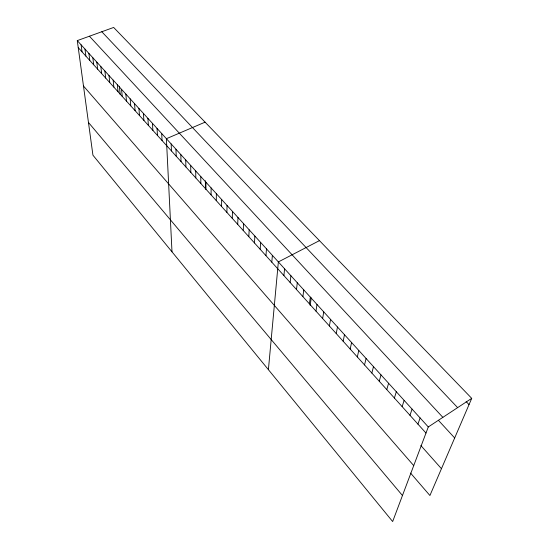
<?xml version="1.0" encoding="UTF-8"?>
<svg xmlns="http://www.w3.org/2000/svg" width="549" height="549" viewBox="0 0 549 549"><rect width="100%" height="100%" fill="white"/><g stroke="black" fill="none" stroke-linecap="round" stroke-linejoin="round"><path stroke-width="0.82" d="M211.091 194.881L211.104 187.902M216.299 200.653L216.354 193.687M221.563 206.493L221.666 199.534M226.888 212.394L227.039 205.45M232.275 218.365L232.474 211.427M237.724 224.404L237.978 217.486M243.241 230.518L243.543 223.608M248.821 236.701L249.171 229.805M254.462 242.953L254.866 236.077M260.178 249.287L260.638 242.425M265.956 255.69L266.471 248.841M271.803 262.175L272.379 255.347M268.399 369.669L278.357 261.928L319.449 240.627M283.902 275.577L284.588 268.79M290.153 282.509L290.908 275.742M296.487 289.522L297.304 282.783M302.897 296.632L303.782 289.913M309.396 303.83L310.343 297.133M310.158 305.443L311.242 297.874M315.977 311.125L316.993 304.455M322.64 318.509L323.732 311.866M329.393 325.996L330.553 319.381M336.235 333.579L337.47 326.991M343.166 341.265L344.484 334.712M350.193 349.047L351.586 342.528M357.317 356.939L358.785 350.454M364.529 364.941L366.087 358.49M371.845 373.046L373.485 366.636M379.263 381.267L380.992 374.892M386.777 389.598L388.596 383.264M394.402 398.046L396.309 391.76M402.136 406.617L404.133 400.365M409.973 415.305L412.073 409.101M417.926 424.116L420.122 417.961M471.721 398.354L428.289 426.95L392.652 521.55L92.932 155.189L77.279 40.612L113.65 27.45L471.721 398.354L429.915 495.514L410.563 473.073M205.086 122.166L166.395 138.698L171.995 251.826M466.115 401.552L469.031 404.592M101.791 31.739L457.633 407.632M89.425 36.22L442.865 417.357M438.383 420.294L454.675 437.965M77.279 40.612L428.289 426.95M78.246 47.653L425.99 433.051M420.85 445.534L441.451 468.695M83.482 86.015L413.726 465.614M88.464 122.461L402.458 495.521M81.108 44.826L82.048 51.867M84.978 49.081L85.891 56.128M88.883 53.383L89.775 60.431M92.829 57.72L93.694 64.775M96.809 62.106L97.647 69.16M100.831 66.532L101.647 73.587M104.893 71.006L105.683 78.061M108.997 75.522L109.759 82.583M113.149 80.085L113.876 87.147M117.335 84.697L118.035 91.758M119.387 86.2L120.217 94.654M121.562 89.35L122.242 96.411M125.838 94.057L126.483 101.119M130.161 98.813L130.772 105.875M134.526 103.617L135.109 110.672M138.931 108.469L139.487 115.53M143.392 113.375L143.913 120.43M147.894 118.33L148.381 125.385M152.444 123.34L152.897 130.394M157.048 128.404L157.467 135.452M161.694 133.524L162.079 140.565M171.151 143.927L171.46 150.961M175.948 149.211L176.222 156.245M180.806 154.557L181.04 161.584M185.72 159.965L185.912 166.978M190.681 165.427L190.839 172.441M195.705 170.952L195.815 177.958M200.776 176.538L200.852 183.538M205.909 182.193L205.944 189.179M205.374 180.751L205.415 189.124"/></g></svg>
